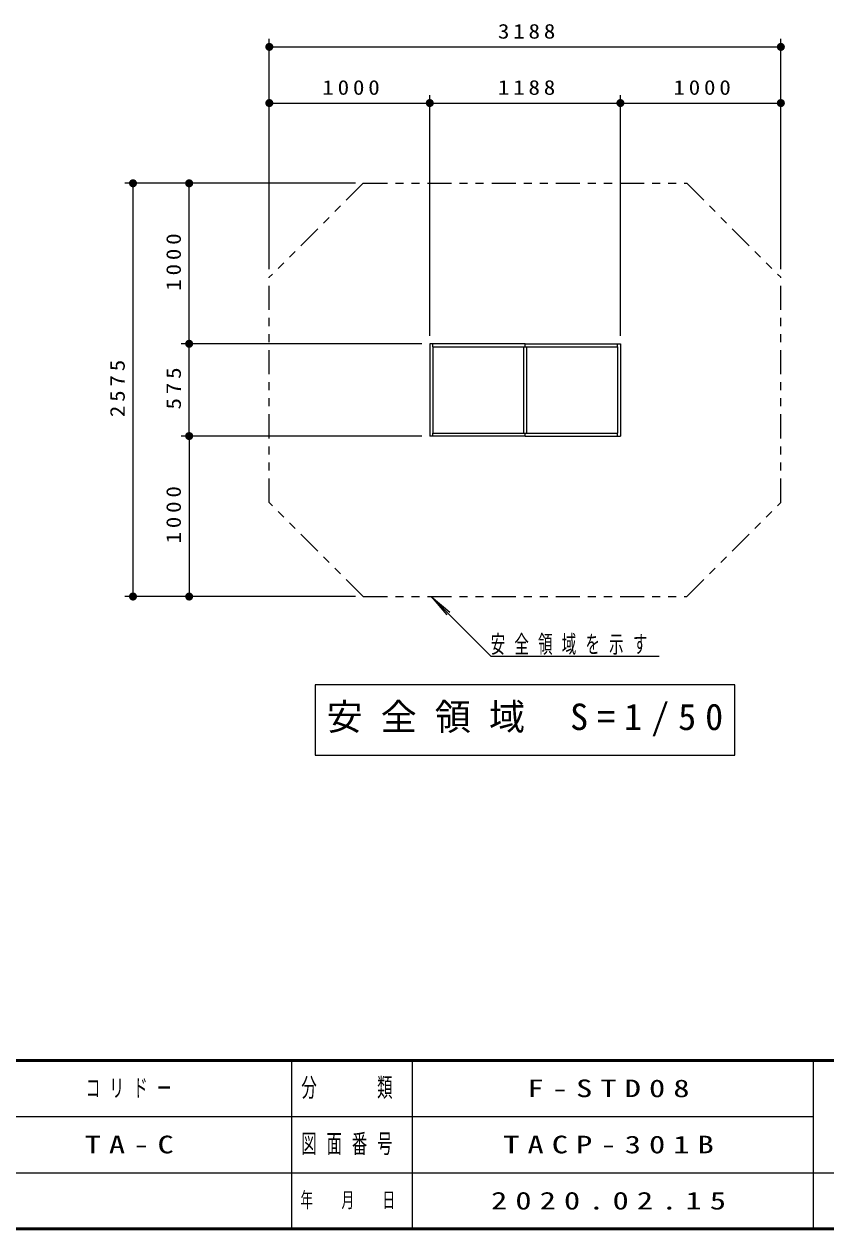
# Model space of a CAD drawing. Units: millimetres on the paper, with parts at other scales. Extents: x -385 to 0, y 0 to 267.
# Drawn here: x -168.4 to -68.4, y 0 to 150.2 of the extents above; entities that cross this region are included whole.
import ezdxf

# ---------------------------------------------------------------- set-up
doc = ezdxf.new("R2010")
doc.units = ezdxf.units.MM
doc.linetypes.add('USER3', pattern=[8, 3, -1, 1, -1, 1, -1])
doc.layers.add('LY_1', color=7, linetype='Continuous', lineweight=13)
doc.styles.add('ＭＳ ゴシック', font='')
doc.styles.get('ＭＳ ゴシック').set_extended_font_data('MS Gothic')

# ---------------------------------------------------------------- blocks, each defined once
blk = doc.blocks.new('filled_dot')
at = {"color": 0, "linetype": 'Continuous', "lineweight": -2, "const_width": 1.25}
blk.add_lwpolyline([(-0.625, 0, 1), (0.625, 0, 1)], format="xyb", close=True, dxfattribs=at)

msp = doc.modelspace()

# ---------------------------------------------------------------- linework, layer by layer
at = {"layer": 'LY_1'}
for p, q in [((-137.785, 119.595), (-137.785, 148.311)), ((-137.785, 147.311), (-74.025, 147.311)), ((-74.025, 119.595), (-74.025, 148.311)), ((-137.785, 119.595), (-137.785, 141.311)), ((-117.785, 111.311), (-117.785, 141.311)), ((-94.025, 111.311), (-94.025, 141.311)), ((-74.025, 119.595), (-74.025, 141.311)), ((-137.785, 140.311), (-117.785, 140.311)), ((-117.785, 140.311), (-94.025, 140.311)), ((-94.025, 140.311), (-74.025, 140.311)), ((-127.061, 130.311), (-155.777, 130.311)), ((-154.777, 78.811), (-154.777, 130.311)), ((-147.777, 110.311), (-147.777, 130.311)), ((-118.777, 110.311), (-148.777, 110.311)), ((-147.777, 98.811), (-147.777, 110.311)), ((-118.777, 98.811), (-148.777, 98.811)), ((-147.777, 98.811), (-147.777, 78.811)), ((-127.061, 78.811), (-155.777, 78.811)), ((-117.595, 78.811), (-115.67, 76.51)), ((-117.595, 78.811), (-115.299, 76.879)), ((-110.185, 71.382), (-117.595, 78.811)), ((-110.185, 71.382), (-89.185, 71.382)), ((-132.055, 67.82), (-132.055, 59.02)), ((-79.755, 67.82), (-132.055, 67.82)), ((-79.755, 59.02), (-79.755, 67.82)), ((-132.055, 59.02), (-79.755, 59.02)), ((-120, 21), (-120, 0))]:
    msp.add_line(p, q, dxfattribs=at)
at = {"layer": 'LY_1', "linetype": 'USER3'}
for p, q in [((-126.069, 130.311), (-137.785, 118.595)), ((-126.069, 130.311), (-85.741, 130.311)), ((-85.741, 130.311), (-74.025, 118.595)), ((-137.785, 90.526), (-137.785, 118.595)), ((-74.025, 90.526), (-74.025, 118.595)), ((-126.069, 78.811), (-137.785, 90.526)), ((-85.741, 78.811), (-74.025, 90.526)), ((-126.069, 78.811), (-85.741, 78.811))]:
    msp.add_line(p, q, dxfattribs=at)
at = {"layer": 'LY_1', "lineweight": 25}
for p, q in [((-117.785, 110.311), (-117.785, 98.811)), ((-105.905, 110.311), (-117.785, 110.311)), ((-117.405, 109.931), (-117.405, 110.311)), ((-117.405, 109.931), (-117.405, 99.191)), ((-117.405, 109.931), (-94.405, 109.931)), ((-106.095, 109.931), (-106.095, 99.191)), ((-105.905, 110.311), (-94.025, 110.311)), ((-105.905, 109.931), (-105.905, 110.311)), ((-105.715, 109.931), (-105.715, 99.191)), ((-94.405, 109.931), (-94.405, 110.311)), ((-94.405, 109.931), (-94.405, 99.191)), ((-94.025, 110.311), (-94.025, 98.811)), ((-117.405, 98.811), (-117.405, 99.191)), ((-117.405, 99.191), (-94.405, 99.191)), ((-105.905, 98.811), (-105.905, 99.191)), ((-94.405, 98.811), (-94.405, 99.191)), ((-105.905, 98.811), (-117.785, 98.811)), ((-105.905, 98.811), (-94.025, 98.811)), ((-135, 21), (-135, 0)), ((-70, 21), (-70, 0)), ((-187.5, 14), (-70, 14)), ((-242.5, 7), (0, 7))]:
    msp.add_line(p, q, dxfattribs=at)
at = {"layer": 'LY_1', "lineweight": 50}
for p, q in [((-385, 21), (0, 21)), ((-385, 0), (0, 0))]:
    msp.add_line(p, q, dxfattribs=at)

# ---------------------------------------------------------------- block references
at = {"layer": 'LY_1', "xscale": 0.4, "yscale": 0.4}
for p in [(-137.785, 147.311), (-137.785, 140.311), (-117.785, 140.311), (-94.025, 140.311)]:
    msp.add_blockref('filled_dot', p, dxfattribs=at)
for p, rotation in [((-74.025, 147.311), 180), ((-117.785, 140.311), 180), ((-94.025, 140.311), 180), ((-74.025, 140.311), 180), ((-154.777, 130.311), 270), ((-147.777, 130.311), 270), ((-147.777, 110.311), 90), ((-147.777, 110.311), 270), ((-147.777, 98.811), 270), ((-147.777, 98.811), 90), ((-154.777, 78.811), 90), ((-147.777, 78.811), 90)]:
    msp.add_blockref('filled_dot', p, dxfattribs=dict(at, rotation=rotation))

# ---------------------------------------------------------------- texts
at = {"layer": 'LY_1', "style": 'ＭＳ ゴシック'}
for s, insert, char_height, attachment_point in [('\\T1.33;\\W1.15;3188', (-105.477, 148.311), 1.833, 8), ('\\T1.33;\\W1.15;1000', (-127.364, 141.311), 1.833, 8), ('\\T1.33;\\W1.15;1188', (-105.484, 141.311), 1.833, 8), ('\\T1.33;\\W1.15;1000', (-83.604, 141.311), 1.833, 8), ('\\T1.64;\\W0.6;安全領域を示す', (-110.185, 71.532), 2.199, 7), ('\\T1.5;安全領域\\~S=1/50', (-130.655, 63.42), 3.299, 4), ('\\T1.64;\\W0.6;コリドー', (-154.75, 17.5), 2.199, 5), ('\\T1.64;\\W0.6;分\u3000\u3000類', (-127.5, 17.5), 2.346, 5), ('\\T1.5;\\W1.35;F-STD08', (-95, 17.5), 2.199, 5), ('\\T1.64;\\W0.6;図面番号', (-127.5, 10.5), 2.346, 5), ('\\T1.5;\\W1.35;TA-C', (-154.75, 10.5), 2.199, 5), ('\\T1.5;\\W1.35;TACP-301B', (-95, 10.5), 2.199, 5), ('\\T1.64;\\W0.6;年\u3000月\u3000日', (-127.5, 3.5), 1.906, 5), ('\\T1.5;\\W1.35;2020.02.15', (-95, 3.5), 2.199, 5)]:
    msp.add_mtext(s, dxfattribs=dict(at, insert=insert, char_height=char_height, attachment_point=attachment_point))
at = {"layer": 'LY_1', "char_height": 1.833, "attachment_point": 8, "rotation": 90, "style": 'ＭＳ ゴシック'}
for s, insert in [('\\T1.33;\\W1.15;1000', (-148.777, 120.732)), ('\\T1.33;\\W1.15;2575', (-155.777, 104.977)), ('\\T1.33;\\W1.15;575', (-148.777, 104.977)), ('\\T1.33;\\W1.15;1000', (-148.777, 89.232))]:
    msp.add_mtext(s, dxfattribs=dict(at, insert=insert))

doc.saveas('drawing.dxf')
